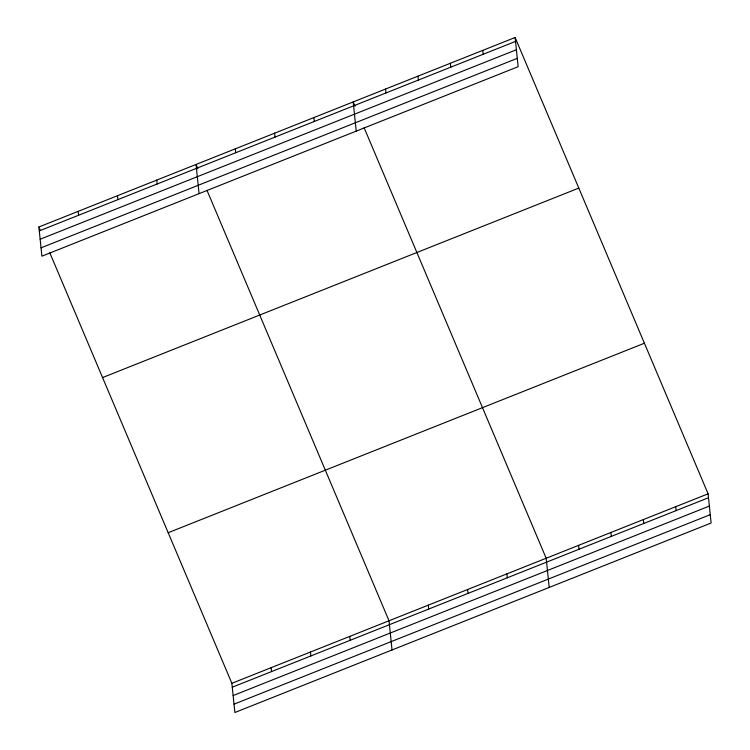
<?xml version="1.0" encoding="UTF-8"?>
<svg xmlns="http://www.w3.org/2000/svg" width="750" height="750" viewBox="0 0 750 750"><rect width="100%" height="100%" fill="white"/><g stroke="black" fill="none" stroke-linecap="round" stroke-linejoin="round"><path stroke-width="1.12" d="M515.119 37.5L518.137 66.694L41.906 256.181L38.887 226.988L515.119 37.5L708.094 493.819L711.112 523.013L234.881 712.5L231.862 683.306L49.809 252.797M39.291 230.897L515.522 41.409M40.153 239.241L516.384 49.753M41.044 247.838L517.275 58.35M102.572 377.569L578.803 188.081M168.178 532.716L644.409 343.228M231.862 683.306L708.094 493.819M232.266 687.216L708.497 497.728M233.128 695.559L709.359 506.072M234.019 704.156L710.25 514.669M355.022 106.228L353.203 101.925L356.222 131.128M364.116 127.744L546.178 558.244L549.197 587.438M197.869 168.759L196.041 164.456L199.059 193.65M206.962 190.275L389.016 620.775L392.034 649.969M38.887 226.988L40.256 230.213M675.712 506.7L676.116 510.609M643.331 519.581L643.734 523.491M610.941 532.472L611.344 536.381M578.559 545.353L578.962 549.263M482.737 50.381L483.141 54.291M506.887 573.872L507.291 577.781M450.356 63.272L450.759 67.181M417.966 76.153L418.369 80.062M467.597 589.509L468 593.419M385.584 89.044L385.988 92.953M428.306 605.138L428.709 609.047M313.912 117.562L314.316 121.472M349.734 636.403L350.138 640.312M274.622 133.191L275.025 137.1M310.444 652.041L310.847 655.95M235.331 148.828L235.734 152.737M271.153 667.669L271.556 671.578M156.759 180.084L157.162 184.003M117.469 195.722L117.872 199.631M78.178 211.35L78.581 215.259"/></g></svg>
